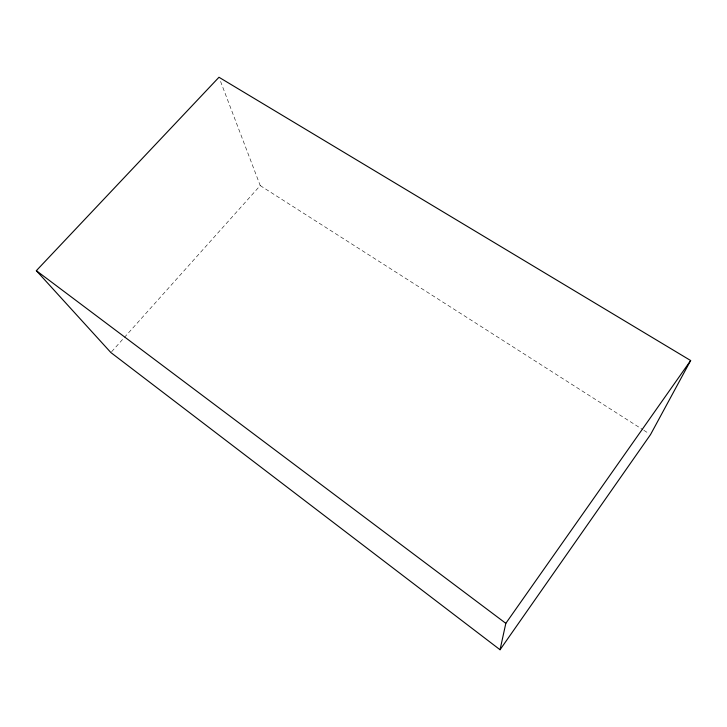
<?xml version="1.0" encoding="UTF-8"?>
<svg xmlns="http://www.w3.org/2000/svg" width="727" height="727" viewBox="0 0 727 727"><rect width="100%" height="100%" fill="white"/><g stroke="black" fill="none" stroke-linecap="round" stroke-linejoin="round"><path stroke-width="0.55" stroke-dasharray="3.63 2.73" d="M111.622 351.714L260.23 185.594L220.181 80.415M260.23 185.594L642.877 429.702M643.84 430.311L648.62 433.365"/><path stroke-width="1.09" d="M500.049 649.738L505.828 623.339L690.65 360.528L218.981 77.262L36.35 270.671L110.867 352.55L500.049 649.738L650.529 434.582L690.65 360.528M36.35 270.671L505.828 623.339"/></g></svg>
